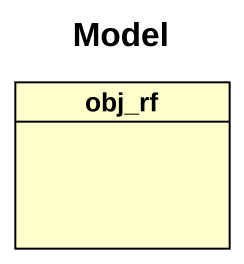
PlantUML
@startuml
title Model
hide circle
hide empty members
class obj_rf
@enduml
